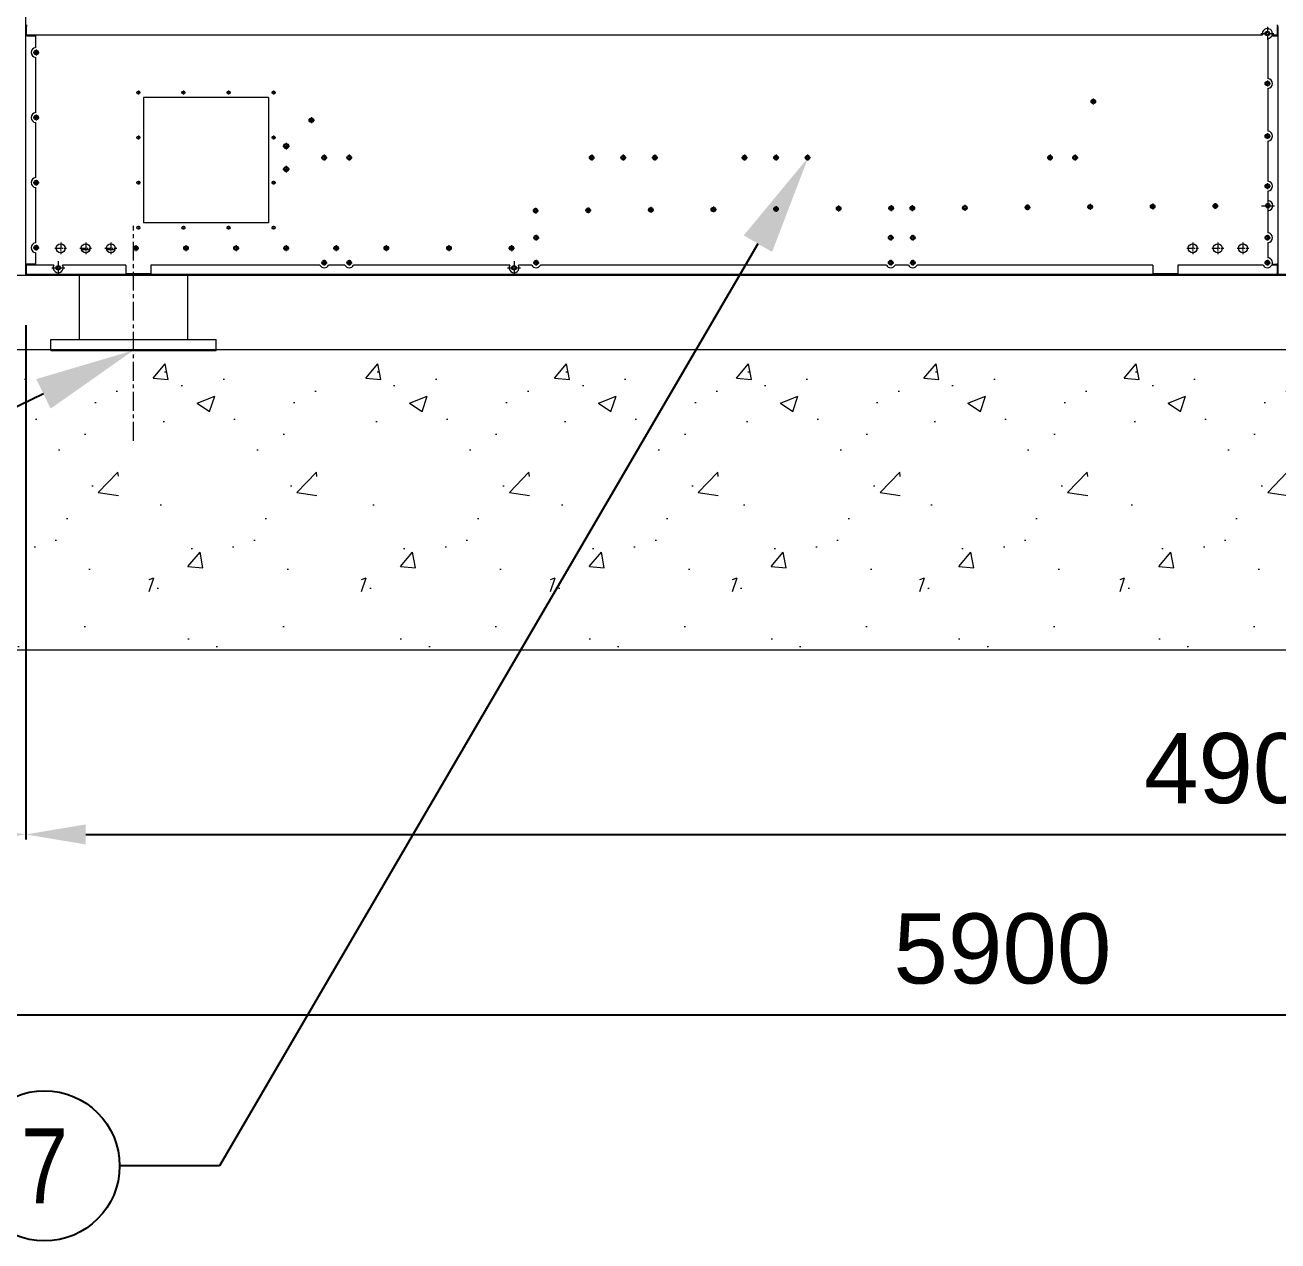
# Model space of a CAD drawing. Header units: millimetres. Extents: x -17070 to 42971, y -291348 to 40590.
# Drawn here: x 24155 to 26657, y 25448 to 27877 of the extents above; entities that cross this region are included whole.
import ezdxf
from ezdxf import colors
from ezdxf.entities.mleader import LeaderData, LeaderLine
from ezdxf.enums import TextEntityAlignment as Align
from ezdxf.math import Vec2, Vec3

# ---------------------------------------------------------------- set-up
doc = ezdxf.new("R2010")
doc.units = ezdxf.units.MM
doc.linetypes.add('CENTER', pattern=[2, 1.25, -0.25, 0.25, -0.25])
doc.linetypes.add('DASHDOT', pattern=[18.5, 12, -3, 0.5, -3])
for name, color, linetype in [('center', 1, 'CENTER'), ('냉각탑_dim', 1, 'Continuous'), ('냉각탑_text', 3, 'Continuous'), ('냉각탑_기초', 23, 'Continuous')]:
    doc.layers.add(name, color=color, linetype=linetype)
doc.styles.get("Standard").update_dxf_attribs({"font": 'arial.ttf'})
doc.dimstyles.new('1.40', dxfattribs={"dimscale": 20, "dimtxt": 1.5, "dimasz": 1, "dimexe": 0.5, "dimexo": 0.5, "dimgap": 0.5, "dimtad": 1, "dimdec": 0, "dimzin": 0, "dimdsep": 46, "dimtxsty": 'Standard', "dimcen": 0, "dimclrd": 2, "dimclre": 2, "dimclrt": 3, "dimadec": 0, "dimazin": 0, "dimtfac": 1, "dimtdec": 0, "dimtmove": 0, "dimatfit": 0, "dimfxl": 1, "dimtolj": 1, "dimtzin": 0, "dimlwd": -1, "dimlwe": -1, "dimarcsym": 0})

# ---------------------------------------------------------------- blocks, each defined once
blk = doc.blocks.new('*D479')
at = {"color": 2, "transparency": 16777216}
for p, q in [((24156.5, 27277.3), (24156.5, 26250.3)), ((23156.5, 27129), (23156.5, 26250.3)), ((23276.5, 26260.3), (24036.5, 26260.3))]:
    blk.add_line(p, q, dxfattribs=at)
for points in [[(23276.5, 26280.3), (23276.5, 26240.3), (23156.5, 26260.3)], [(24036.5, 26280.3), (24036.5, 26240.3), (24156.5, 26260.3)]]:
    blk.add_solid(points, dxfattribs=at)
at = {"layer": 'Defpoints', "color": 0, "transparency": 16777216}
for p in [(24156.5, 27377.3), (23156.5, 27229), (24156.5, 26260.3)]:
    blk.add_point(p, dxfattribs=at)
at = {"color": 3, "lineweight": 5, "transparency": 16777216, "insert": (23656.5, 26391.8), "char_height": 140, "attachment_point": 5}
blk.add_mtext('\\A1;1000', dxfattribs=at)
blk = doc.blocks.new('*D480')
at = {"color": 2, "transparency": 16777216}
for p, q in [((24156.5, 27277.3), (24156.5, 26250.3)), ((29056.5, 27129), (29056.5, 26250.3)), ((24276.5, 26260.3), (28936.5, 26260.3))]:
    blk.add_line(p, q, dxfattribs=at)
for points in [[(24276.5, 26280.3), (24276.5, 26240.3), (24156.5, 26260.3)], [(28936.5, 26280.3), (28936.5, 26240.3), (29056.5, 26260.3)]]:
    blk.add_solid(points, dxfattribs=at)
at = {"layer": 'Defpoints', "color": 0, "transparency": 16777216}
for p in [(24156.5, 27377.3), (29056.5, 27229), (29056.5, 26260.3)]:
    blk.add_point(p, dxfattribs=at)
at = {"color": 3, "lineweight": 5, "transparency": 16777216, "insert": (26606.5, 26391.8), "char_height": 140, "attachment_point": 5}
blk.add_mtext('\\A1;4900', dxfattribs=at)
blk = doc.blocks.new('*D481')
at = {"color": 2, "transparency": 16777216}
for p, q in [((23156.5, 27129), (23156.5, 25890.1)), ((29056.5, 27129), (29056.5, 25890.1)), ((23276.5, 25900.1), (28936.5, 25900.1))]:
    blk.add_line(p, q, dxfattribs=at)
for points in [[(23276.5, 25920.1), (23276.5, 25880.1), (23156.5, 25900.1)], [(28936.5, 25920.1), (28936.5, 25880.1), (29056.5, 25900.1)]]:
    blk.add_solid(points, dxfattribs=at)
at = {"layer": 'Defpoints', "color": 0, "transparency": 16777216}
for p in [(23156.5, 27229), (29056.5, 27229), (29056.5, 25900.1)]:
    blk.add_point(p, dxfattribs=at)
at = {"color": 3, "lineweight": 5, "transparency": 16777216, "insert": (26106.5, 26031.6), "char_height": 140, "attachment_point": 5}
blk.add_mtext('\\A1;5900', dxfattribs=at)
blk = doc.blocks.new('1')
at = {"color": 7, "lineweight": 20, "ltscale": 0.0425}
for p, q in [((24156.5, 27875.3), (24158.2, 27875.3)), ((24156.5, 27874.4), (24158.2, 27874.4)), ((26656.5, 27875.3), (26654.8, 27875.3)), ((26656.5, 27874.4), (26654.8, 27874.4)), ((24156.5, 27380.2), (24158.2, 27380.2)), ((24156.5, 27379.3), (24158.2, 27379.3)), ((26656.5, 27380.2), (26654.8, 27380.2)), ((26656.5, 27379.3), (26654.8, 27379.3))]:
    blk.add_line(p, q, dxfattribs=at)
at = {"color": 7, "lineweight": 20, "ltscale": 0.0225}
for p, q in [((24156.5, 27874.4), (24156.5, 27875.3)), ((24156.5, 27874.4), (24156.5, 27875.3)), ((26656.5, 27874.4), (26656.5, 27875.3)), ((24156.5, 27380.2), (24156.5, 27379.3)), ((26656.5, 27380.2), (26656.5, 27379.3))]:
    blk.add_line(p, q, dxfattribs=at)
at = {"color": 7, "lineweight": 20, "ltscale": 0.4775}
for p, q in [((24156.5, 27855.3), (24156.5, 27874.4)), ((26656.5, 27874.4), (26656.5, 27855.3)), ((24156.5, 27380.2), (24156.5, 27399.3)), ((26656.5, 27399.3), (26656.5, 27380.2))]:
    blk.add_line(p, q, dxfattribs=at)
at = {"color": 7, "lineweight": 20, "ltscale": 0.085}
for p, q in [((24158.2, 27877.3), (24158.2, 27873.9)), ((26654.8, 27877.3), (26654.8, 27873.9)), ((24159.9, 27855.3), (24156.5, 27855.3)), ((26653.1, 27855.3), (26656.5, 27855.3)), ((24159.9, 27399.3), (24156.5, 27399.3)), ((26653.1, 27399.3), (26656.5, 27399.3)), ((24158.2, 27377.3), (24158.2, 27380.7)), ((26654.8, 27377.3), (26654.8, 27380.7))]:
    blk.add_line(p, q, dxfattribs=at)
at = {"color": 7, "lineweight": 20, "ltscale": 0.415}
for p, q in [((24158.2, 27857.3), (24158.2, 27873.9)), ((26654.8, 27873.9), (26654.8, 27857.3)), ((24159.9, 27855.3), (24176.5, 27855.3)), ((24158.2, 27380.7), (24158.2, 27397.3)), ((24176.5, 27399.3), (24159.9, 27399.3)), ((24356.5, 27397.3), (24356.5, 27380.7)), ((24406.5, 27397.3), (24406.5, 27380.7)), ((26406.5, 27397.3), (26406.5, 27380.7)), ((26456.5, 27397.3), (26456.5, 27380.7)), ((26654.8, 27397.3), (26654.8, 27380.7))]:
    blk.add_line(p, q, dxfattribs=at)
at = {"color": 7, "linetype": 'DASHDOT', "lineweight": 20}
for p, q in [((26635.5, 27873.3), (26635.5, 27847.3)), ((26622.5, 27860.3), (26648.5, 27860.3)), ((26623.5, 27516.3), (26649.5, 27516.3)), ((26636.5, 27529.3), (26636.5, 27503.3)), ((24226.5, 27443), (24226.5, 27419.6)), ((24276.5, 27443), (24276.5, 27419.6)), ((24326.5, 27443), (24326.5, 27419.6)), ((26486.5, 27443), (26486.5, 27419.6)), ((26536.5, 27443), (26536.5, 27419.6)), ((26586.5, 27443), (26586.5, 27419.6)), ((24214.8, 27431.3), (24238.2, 27431.3)), ((24264.8, 27431.3), (24288.2, 27431.3)), ((24314.8, 27431.3), (24338.2, 27431.3)), ((26474.8, 27431.3), (26498.2, 27431.3)), ((26524.8, 27431.3), (26548.2, 27431.3)), ((26574.8, 27431.3), (26598.2, 27431.3)), ((24208.5, 27392.3), (24234.5, 27392.3)), ((24221.5, 27405.3), (24221.5, 27379.3)), ((25118.5, 27392.3), (25144.5, 27392.3)), ((25131.5, 27405.3), (25131.5, 27379.3))]:
    blk.add_line(p, q, dxfattribs=at)
at = {"color": 7, "lineweight": 20}
for p, q in [((24156.5, 27399.3), (24156.5, 27855.3)), ((24158.2, 27857.3), (26626, 27857.3)), ((24176.5, 27832.3), (24176.5, 27855.3)), ((26636.5, 27850.4), (26636.5, 27770.3)), ((26656.5, 27855.3), (26656.5, 27399.3)), ((24176.5, 27702.3), (24176.5, 27812.4)), ((26636.5, 27750.4), (26636.5, 27665.3)), ((24641.5, 27732.3), (24391.5, 27732.3)), ((24391.5, 27732.3), (24391.5, 27482.3)), ((24641.5, 27732.3), (24641.5, 27482.3)), ((24176.5, 27572.3), (24176.5, 27682.4)), ((26636.5, 27645.4), (26636.5, 27565.3)), ((24176.5, 27442.3), (24176.5, 27552.4)), ((26636.5, 27506.3), (26636.5, 27462.3)), ((24641.5, 27482.3), (24391.5, 27482.3)), ((26636.5, 27442.4), (26636.5, 27412.3)), ((24176.5, 27399.3), (24176.5, 27422.4)), ((24212.9, 27397.3), (24158.2, 27397.3)), ((24356.5, 27397.3), (24230.2, 27397.3)), ((24743.9, 27397.3), (24406.5, 27397.3)), ((24793.9, 27397.3), (24761.2, 27397.3)), ((25122.9, 27397.3), (24811.2, 27397.3)), ((25166.9, 27397.3), (25140.2, 27397.3)), ((25874.9, 27397.3), (25184.2, 27397.3)), ((25918.9, 27397.3), (25892.2, 27397.3)), ((26406.5, 27397.3), (25936.2, 27397.3)), ((26626.9, 27397.3), (26456.5, 27397.3)), ((24158.2, 27377.3), (26654.8, 27377.3)), ((24263.3, 27377.3), (24263.3, 27249.3)), ((24356.5, 27380.7), (24406.5, 27380.7)), ((24479.6, 27377.3), (24479.6, 27249.3)), ((26406.5, 27380.7), (26456.5, 27380.7)), ((24206.5, 27249.3), (24536.5, 27249.3))]:
    blk.add_line(p, q, dxfattribs=at)
at = {"color": 7, "lineweight": 20, "ltscale": 0.00769}
for p, q in [((24156.5, 27855.3), (24156.8, 27855.3)), ((26656.5, 27855.3), (26656.2, 27855.3))]:
    blk.add_line(p, q, dxfattribs=at)
at = {"color": 7, "lineweight": 20, "ltscale": 0.05}
for p, q in [((24158.5, 27857.3), (24158.5, 27855.3)), ((26654.5, 27855.3), (26654.5, 27857.3)), ((24156.5, 27399.3), (24158.5, 27399.3)), ((24158.5, 27399.3), (24158.5, 27397.3)), ((26656.5, 27399.3), (26654.5, 27399.3)), ((26654.5, 27397.3), (26654.5, 27399.3))]:
    blk.add_line(p, q, dxfattribs=at)
at = {"color": 7, "lineweight": 20, "ltscale": 0.223493}
blk.add_line((26644.2, 27855.3), (26653.1, 27855.3), dxfattribs=at)
at = {"color": 7, "lineweight": 20, "ltscale": 0.244015}
blk.add_line((26645.1, 27857.3), (26654.8, 27857.3), dxfattribs=at)
at = {"color": 7, "linetype": 'DASHDOT', "lineweight": 20, "ltscale": 0.292499}
for p, q in [((24171.7, 27822.3), (24183.4, 27822.3)), ((26629.7, 27760.3), (26641.4, 27760.3)), ((24171.7, 27692.3), (24183.4, 27692.3)), ((26629.7, 27655.3), (26641.4, 27655.3)), ((24171.7, 27562.3), (24183.4, 27562.3)), ((26629.7, 27555.3), (26641.4, 27555.3)), ((26525.7, 27515.6), (26537.4, 27515.6)), ((25921.7, 27452.3), (25933.4, 27452.3)), ((24171.7, 27432.3), (24183.4, 27432.3)), ((24370.7, 27431.3), (24382.4, 27431.3)), ((25921.7, 27402.3), (25933.4, 27402.3))]:
    blk.add_line(p, q, dxfattribs=at)
at = {"color": 7, "linetype": 'DASHDOT', "lineweight": 20, "ltscale": 0.2925}
for p, q in [((24177.5, 27828.2), (24177.5, 27816.5)), ((26635.5, 27766.2), (26635.5, 27754.5)), ((26282.1, 27724.3), (26293.8, 27724.3)), ((26287.9, 27730.2), (26287.9, 27718.5)), ((24177.5, 27698.2), (24177.5, 27686.5)), ((24726.9, 27693.1), (24726.9, 27681.4)), ((24721.1, 27687.2), (24732.8, 27687.2)), ((26635.5, 27661.2), (26635.5, 27649.5)), ((24752.5, 27618.2), (24752.5, 27606.5)), ((24802.5, 27618.2), (24802.5, 27606.5)), ((25286.5, 27618.2), (25286.5, 27606.5)), ((25349.5, 27618.2), (25349.5, 27606.5)), ((25412.5, 27618.2), (25412.5, 27606.5)), ((25591.5, 27618.2), (25591.5, 27606.5)), ((25654.5, 27618.2), (25654.5, 27606.5)), ((25717.5, 27618.2), (25717.5, 27606.5)), ((26201.5, 27618.2), (26201.5, 27606.5)), ((26251.5, 27618.2), (26251.5, 27606.5)), ((24746.7, 27612.3), (24758.4, 27612.3)), ((24796.7, 27612.3), (24808.4, 27612.3)), ((25280.7, 27612.3), (25292.4, 27612.3)), ((25343.7, 27612.3), (25355.4, 27612.3)), ((25406.7, 27612.3), (25418.4, 27612.3)), ((25585.7, 27612.3), (25597.4, 27612.3)), ((25648.7, 27612.3), (25660.4, 27612.3)), ((25711.7, 27612.3), (25723.4, 27612.3)), ((26195.7, 27612.3), (26207.4, 27612.3)), ((26245.7, 27612.3), (26257.4, 27612.3)), ((24177.5, 27568.2), (24177.5, 27556.5)), ((26635.5, 27561.2), (26635.5, 27549.5)), ((25404.5, 27513.8), (25404.5, 27502.1)), ((25529.5, 27514.7), (25529.5, 27503)), ((25654.5, 27515.6), (25654.5, 27503.9)), ((25779.5, 27516.4), (25779.5, 27504.7)), ((25884.5, 27517.2), (25884.5, 27505.5)), ((25926.5, 27517.2), (25926.5, 27505.5)), ((26031.5, 27517.9), (26031.5, 27506.2)), ((26156.5, 27518.8), (26156.5, 27507.1)), ((26275.7, 27513.8), (26287.4, 27513.8)), ((26281.5, 27519.7), (26281.5, 27508)), ((26400.7, 27514.7), (26412.4, 27514.7)), ((26406.5, 27520.6), (26406.5, 27508.9)), ((26531.5, 27521.4), (26531.5, 27509.7)), ((26636.5, 27522.2), (26636.5, 27510.5)), ((25168.7, 27506.3), (25180.4, 27506.3)), ((25174.5, 27512.2), (25174.5, 27500.5)), ((25273.7, 27507.1), (25285.4, 27507.1)), ((25279.5, 27512.9), (25279.5, 27501.2)), ((25398.7, 27507.9), (25410.4, 27507.9)), ((25523.7, 27508.8), (25535.4, 27508.8)), ((25648.7, 27509.7), (25660.4, 27509.7)), ((25773.7, 27510.6), (25785.4, 27510.6)), ((25878.7, 27511.3), (25890.4, 27511.3)), ((25920.7, 27511.3), (25932.4, 27511.3)), ((26025.7, 27512.1), (26037.4, 27512.1)), ((26150.7, 27512.9), (26162.4, 27512.9)), ((25169.7, 27452.3), (25181.4, 27452.3)), ((25175.5, 27458.2), (25175.5, 27446.5)), ((25877.7, 27452.3), (25889.4, 27452.3)), ((25883.5, 27458.2), (25883.5, 27446.5)), ((25927.5, 27458.2), (25927.5, 27446.5)), ((26635.5, 27458.2), (26635.5, 27446.5)), ((24177.5, 27438.2), (24177.5, 27426.5)), ((24376.5, 27437.2), (24376.5, 27425.5)), ((24470.7, 27431.3), (24482.4, 27431.3)), ((24476.5, 27437.2), (24476.5, 27425.5)), ((24570.7, 27431.3), (24582.4, 27431.3)), ((24576.5, 27437.2), (24576.5, 27425.5)), ((24670.7, 27431.3), (24682.4, 27431.3)), ((24676.5, 27437.2), (24676.5, 27425.5)), ((24770.7, 27431.3), (24782.4, 27431.3)), ((24776.5, 27437.2), (24776.5, 27425.5)), ((24870.7, 27431.3), (24882.4, 27431.3)), ((24876.5, 27437.2), (24876.5, 27425.5)), ((24995.7, 27431.3), (25007.4, 27431.3)), ((25001.5, 27437.2), (25001.5, 27425.5)), ((25120.7, 27431.3), (25132.4, 27431.3)), ((25126.5, 27437.2), (25126.5, 27425.5)), ((24746.7, 27402.3), (24758.4, 27402.3)), ((24752.5, 27408.2), (24752.5, 27396.5)), ((24796.7, 27402.3), (24808.4, 27402.3)), ((24802.5, 27408.2), (24802.5, 27396.5)), ((25169.7, 27402.3), (25181.4, 27402.3)), ((25175.5, 27408.2), (25175.5, 27396.5)), ((25877.7, 27402.3), (25889.4, 27402.3)), ((25883.5, 27408.2), (25883.5, 27396.5)), ((25927.5, 27408.2), (25927.5, 27396.5)), ((26635.5, 27408.2), (26635.5, 27396.5))]:
    blk.add_line(p, q, dxfattribs=at)
at = {"color": 7, "linetype": 'DASHDOT', "lineweight": 20, "ltscale": 0.195}
for p, q in [((24377.6, 27742.3), (24385.4, 27742.3)), ((24381.5, 27746.2), (24381.5, 27738.4)), ((24467.6, 27742.3), (24475.4, 27742.3)), ((24471.5, 27746.2), (24471.5, 27738.4)), ((24557.6, 27742.3), (24565.4, 27742.3)), ((24561.5, 27746.2), (24561.5, 27738.4)), ((24647.6, 27742.3), (24655.4, 27742.3)), ((24651.5, 27746.2), (24651.5, 27738.4)), ((26284, 27725.1), (26291.8, 27725.1)), ((26284, 27724.2), (26291.8, 27724.2)), ((26287.9, 27729), (26287.9, 27720.3)), ((24726.9, 27692), (24726.9, 27683.3)), ((24723, 27688.1), (24730.8, 27688.1)), ((24723, 27687.2), (24730.8, 27687.2)), ((24377.6, 27652.3), (24385.4, 27652.3)), ((24381.5, 27656.2), (24381.5, 27648.4)), ((24647.6, 27652.3), (24655.4, 27652.3)), ((24651.5, 27656.2), (24651.5, 27648.4)), ((25286.5, 27616.2), (25286.5, 27608.4)), ((25349.5, 27616.2), (25349.5, 27608.4)), ((25412.5, 27616.2), (25412.5, 27608.4)), ((25591.5, 27616.2), (25591.5, 27608.4)), ((25654.5, 27616.2), (25654.5, 27608.4)), ((25717.5, 27616.2), (25717.5, 27608.4)), ((26201.5, 27616.2), (26201.5, 27608.4)), ((26251.5, 27616.2), (26251.5, 27608.4)), ((25282.6, 27612.3), (25290.4, 27612.3)), ((25345.6, 27612.3), (25353.4, 27612.3)), ((25408.6, 27612.3), (25416.4, 27612.3)), ((25587.6, 27612.3), (25595.4, 27612.3)), ((25650.6, 27612.3), (25658.4, 27612.3)), ((25713.6, 27612.3), (25721.4, 27612.3)), ((24381.5, 27566.2), (24381.5, 27558.4)), ((24651.5, 27566.2), (24651.5, 27558.4)), ((24377.6, 27562.3), (24385.4, 27562.3)), ((24647.6, 27562.3), (24655.4, 27562.3)), ((25779.5, 27514.4), (25779.5, 27506.6)), ((25884.5, 27515.1), (25884.5, 27507.3)), ((25926.5, 27515.4), (25926.5, 27507.6)), ((26031.5, 27516.1), (26031.5, 27508.3)), ((26156.5, 27516.9), (26156.5, 27509.1)), ((26277.6, 27513.8), (26285.4, 27513.8)), ((26281.5, 27517.7), (26281.5, 27509.9)), ((26406.5, 27518.6), (26406.5, 27510.8)), ((26531.5, 27519.4), (26531.5, 27511.6)), ((26636.5, 27520.1), (26636.5, 27512.3)), ((25170.6, 27506.5), (25178.4, 27506.5)), ((25174.5, 27510.4), (25174.5, 27502.6)), ((25275.6, 27507.2), (25283.4, 27507.2)), ((25279.5, 27511.1), (25279.5, 27503.3)), ((25400.6, 27508), (25408.4, 27508)), ((25404.5, 27511.9), (25404.5, 27504.1)), ((25525.6, 27508.8), (25533.4, 27508.8)), ((25529.5, 27512.7), (25529.5, 27504.9)), ((25650.6, 27509.7), (25658.4, 27509.7)), ((25654.5, 27513.6), (25654.5, 27505.8)), ((25775.6, 27510.5), (25783.4, 27510.5)), ((25880.6, 27511.2), (25888.4, 27511.2)), ((25922.6, 27511.5), (25930.4, 27511.5)), ((26027.6, 27512.2), (26035.4, 27512.2)), ((24377.6, 27472.3), (24385.4, 27472.3)), ((24381.5, 27476.2), (24381.5, 27468.4)), ((24467.6, 27472.3), (24475.4, 27472.3)), ((24471.5, 27476.2), (24471.5, 27468.4)), ((24557.6, 27472.3), (24565.4, 27472.3)), ((24561.5, 27476.2), (24561.5, 27468.4)), ((24647.6, 27472.3), (24655.4, 27472.3)), ((24651.5, 27476.2), (24651.5, 27468.4))]:
    blk.add_line(p, q, dxfattribs=at)
at = {"color": 7, "lineweight": 20, "ltscale": 0.12521}
blk.add_line((24384.5, 27742.2), (24380.3, 27739.6), dxfattribs=at)
at = {"color": 7, "lineweight": 20, "ltscale": 0.053852}
for p, q in [((24174.7, 27693.4), (24174.7, 27691.2)), ((24174.7, 27563.4), (24174.7, 27561.2)), ((24174.7, 27433.4), (24174.7, 27431.2))]:
    blk.add_line(p, q, dxfattribs=at)
at = {"color": 7, "linetype": 'DASHDOT', "lineweight": 20, "ltscale": 0.325}
for p, q in [((24676.5, 27641.8), (24676.5, 27628.8)), ((24670, 27635.3), (24683, 27635.3)), ((24670, 27589.3), (24683, 27589.3)), ((24676.5, 27595.8), (24676.5, 27582.8))]:
    blk.add_line(p, q, dxfattribs=at)
at = {"color": 7, "lineweight": 20, "ltscale": 6.21139e-05}
blk.add_line((24681.5, 27635.3), (24681.5, 27635.3), dxfattribs=at)
at = {"color": 7, "lineweight": 20, "ltscale": 6.2101e-05}
blk.add_line((24681.5, 27589.3), (24681.5, 27589.3), dxfattribs=at)
at = {"color": 7, "linetype": 'DASHDOT', "lineweight": 20, "ltscale": 0.195001}
for p, q in [((26197.6, 27612.3), (26205.4, 27612.3)), ((26247.6, 27612.3), (26255.4, 27612.3)), ((26402.6, 27514.7), (26410.4, 27514.7)), ((26527.6, 27515.5), (26535.4, 27515.5)), ((26152.6, 27513), (26160.4, 27513))]:
    blk.add_line(p, q, dxfattribs=at)
at = {"color": 7, "lineweight": 20, "ltscale": 0.476253}
blk.add_line((26636.5, 27545.4), (26636.5, 27526.3), dxfattribs=at)
at = {"color": 7, "linetype": 'DASHDOT', "lineweight": 20, "ltscale": 0.292502}
for p, q in [((26630.7, 27516.3), (26642.4, 27516.3)), ((26629.7, 27452.3), (26641.4, 27452.3)), ((26629.7, 27402.3), (26641.4, 27402.3))]:
    blk.add_line(p, q, dxfattribs=at)
at = {"color": 7, "linetype": 'DASHDOT', "lineweight": 20, "ltscale": 0.194998}
blk.add_line((26632.6, 27516.2), (26640.4, 27516.2), dxfattribs=at)
at = {"color": 7, "lineweight": 20, "ltscale": 0.427685}
for p, q in [((24268, 27428.5), (24285.1, 27428.5)), ((24318, 27428.5), (24335.1, 27428.5))]:
    blk.add_line(p, q, dxfattribs=at)
at = {"color": 7, "lineweight": 20, "ltscale": 0.053808}
for p, q in [((24375.5, 27428.5), (24377.6, 27428.5)), ((24475.5, 27428.5), (24477.6, 27428.5))]:
    blk.add_line(p, q, dxfattribs=at)
at = {"color": 7, "lineweight": 20, "ltscale": 0.265994}
blk.add_line((26654.8, 27397.3), (26644.2, 27397.3), dxfattribs=at)
at = {"color": 7, "lineweight": 20, "ltscale": 0.201515}
blk.add_line((26645.1, 27399.3), (26653.1, 27399.3), dxfattribs=at)
at = {"color": 0, "lineweight": 20}
for p, q in [((23156.5, 27377.3), (29056.5, 27377.3)), ((29056.5, 27377.3), (24156.5, 27377.3))]:
    blk.add_line(p, q, dxfattribs=at)
at = {"lineweight": 20}
for p, q in [((24156.5, 27379), (24156.5, 27377.3)), ((24231.5, 27379), (24156.5, 27379))]:
    blk.add_line(p, q, dxfattribs=at)
at = {"color": 7, "lineweight": 20, "ltscale": 0.280701}
for p, q in [((24159.9, 27379), (24195.1, 27379)), ((24195.1, 27379), (24202.5, 27379)), ((27410.5, 27379), (24202.5, 27379))]:
    blk.add_line(p, q, dxfattribs=at)
at = {"lineweight": 5}
blk.add_line((23156.5, 27229), (29056.5, 27229), dxfattribs=at)
at = {"color": 0, "lineweight": 20}
blk.add_lwpolyline([(24156.5, 27377.3), (24156.5, 30577.3), (23156.5, 30577.3), (23156.5, 27377.3)], dxfattribs=at)
at = {"color": 7, "lineweight": 20}
for centre, radius in [((26635.5, 27860.3), 4.5), ((26635.5, 27860.3), 3), ((24177.5, 27822.3), 4.5), ((24177.5, 27822.3), 3), ((26635.5, 27760.3), 4.5), ((24381.5, 27742.3), 3), ((24471.5, 27742.3), 3), ((24561.5, 27742.3), 3), ((24651.5, 27742.3), 3), ((26635.5, 27760.3), 3), ((26287.9, 27724.3), 4.5), ((26287.9, 27724.2), 3), ((24177.5, 27692.3), 4.5), ((24177.5, 27692.3), 3), ((24726.9, 27687.2), 4.5), ((24726.9, 27687.2), 3), ((24381.5, 27652.3), 3), ((24651.5, 27652.3), 3), ((24676.5, 27635.3), 5), ((26635.5, 27655.3), 4.5), ((26635.5, 27655.3), 3), ((24676.5, 27635.3), 3.5), ((24752.5, 27612.3), 4.5), ((24752.5, 27612.3), 3), ((24802.5, 27612.3), 4.5), ((24802.5, 27612.3), 3), ((25286.5, 27612.3), 4.5), ((25286.5, 27612.3), 3), ((25349.5, 27612.3), 4.5), ((25349.5, 27612.3), 3), ((25412.5, 27612.3), 4.5), ((25412.5, 27612.3), 3), ((25591.5, 27612.3), 4.5), ((25591.5, 27612.3), 3), ((25654.5, 27612.3), 4.5), ((25654.5, 27612.3), 3), ((25717.5, 27612.3), 4.5), ((25717.5, 27612.3), 3), ((26201.5, 27612.3), 4.5), ((26201.5, 27612.3), 3), ((26251.5, 27612.3), 4.5), ((26251.5, 27612.3), 3), ((24676.5, 27589.3), 5), ((24676.5, 27589.3), 3.5), ((24177.5, 27562.3), 4.5), ((24177.5, 27562.3), 3), ((24381.5, 27562.3), 3), ((24651.5, 27562.3), 3), ((26635.5, 27555.3), 4.5), ((26635.5, 27555.3), 3), ((25654.5, 27509.7), 4.5), ((25779.5, 27510.6), 4.5), ((25884.5, 27511.3), 4.5), ((25884.5, 27511.2), 3), ((25926.5, 27511.3), 4.5), ((25926.5, 27511.5), 3), ((26031.5, 27512.1), 4.5), ((26031.5, 27512.2), 3), ((26156.5, 27512.9), 4.5), ((26156.5, 27513), 3), ((26281.5, 27513.8), 4.5), ((26281.5, 27513.8), 3), ((26406.5, 27514.7), 4.5), ((26406.5, 27514.7), 3), ((26531.5, 27515.6), 4.5), ((26531.5, 27515.5), 3), ((26636.5, 27516.3), 4.5), ((26636.5, 27516.2), 3), ((25174.5, 27506.3), 4.5), ((25174.5, 27506.5), 3), ((25279.5, 27507.1), 4.5), ((25279.5, 27507.2), 3), ((25404.5, 27507.9), 4.5), ((25404.5, 27508), 3), ((25529.5, 27508.8), 4.5), ((25529.5, 27508.8), 3), ((25654.5, 27509.7), 3), ((25779.5, 27510.5), 3), ((24381.5, 27472.3), 3), ((24471.5, 27472.3), 3), ((24561.5, 27472.3), 3), ((24651.5, 27472.3), 3), ((24226.5, 27431.3), 9), ((24276.5, 27431.3), 9), ((24326.5, 27431.3), 9), ((25175.5, 27452.3), 4.5), ((25175.5, 27452.3), 3), ((25883.5, 27452.3), 4.5), ((25883.5, 27452.3), 3), ((25927.5, 27452.3), 4.5), ((25927.5, 27452.3), 3), ((26486.5, 27431.3), 9), ((26536.5, 27431.3), 9), ((26586.5, 27431.3), 9), ((26635.5, 27452.3), 4.5), ((26635.5, 27452.3), 3), ((24177.5, 27432.3), 4.5), ((24177.5, 27432.3), 3), ((24376.5, 27431.3), 4.5), ((24376.5, 27431.3), 3), ((24476.5, 27431.3), 4.5), ((24476.5, 27431.3), 3), ((24576.5, 27431.3), 4.5), ((24576.5, 27431.3), 3), ((24676.5, 27431.3), 4.5), ((24676.5, 27431.3), 3), ((24776.5, 27431.3), 4.5), ((24776.5, 27431.3), 3), ((24876.5, 27431.3), 4.5), ((24876.5, 27431.3), 3), ((25001.5, 27431.3), 4.5), ((25001.5, 27431.3), 3), ((25126.5, 27431.3), 4.5), ((25126.5, 27431.3), 3), ((24221.5, 27392.3), 4.5), ((24221.5, 27392.3), 3), ((24752.5, 27402.3), 4.5), ((24752.5, 27402.3), 3), ((24802.5, 27402.3), 4.5), ((24802.5, 27402.3), 3), ((25131.5, 27392.3), 4.5), ((25131.5, 27392.3), 3), ((25175.5, 27402.3), 4.5), ((25175.5, 27402.3), 3), ((25883.5, 27402.3), 4.5), ((25883.5, 27402.3), 3), ((25927.5, 27402.3), 4.5), ((25927.5, 27402.3), 3), ((26635.5, 27402.3), 4.5), ((26635.5, 27402.3), 3)]:
    blk.add_circle(centre, radius, dxfattribs=at)
for centre, radius, start, end in [((24159.9, 27873.9), 3.4, 179.7584, 180), ((24159.9, 27873.9), 3.4, 120, 155.6842), ((26635.5, 27860.3), 10, 342.5424, 197.4576), ((26653.1, 27873.9), 3.4, 24.3159, 60), ((26635.5, 27860.3), 10, 275.739, 330), ((24177.5, 27822.3), 10, 95.7389, 264.2611), ((26635.5, 27760.3), 10, 275.739, 84.261), ((26287.9, 27725.1), 3, 188.3602, 351.6398), ((24177.5, 27692.3), 10, 95.7389, 264.2611), ((24726.9, 27688.1), 3, 188.3602, 351.6398), ((26635.5, 27655.3), 10, 275.739, 84.261), ((24177.5, 27562.3), 10, 95.7389, 264.2611), ((26635.5, 27555.3), 10, 275.739, 84.261), ((26636.5, 27516.3), 10, 270, 90), ((24177.5, 27432.3), 10, 95.7389, 264.2611), ((26635.5, 27452.3), 10, 275.7392, 84.2608), ((24221.5, 27392.3), 10, 149.9999, 30.0001), ((24752.5, 27402.3), 10, 210, 330), ((24802.5, 27402.3), 10, 210, 330), ((25131.5, 27392.3), 10, 149.9999, 30.0001), ((25175.5, 27402.3), 10, 210, 330), ((25883.5, 27402.3), 10, 210, 330), ((25927.5, 27402.3), 10, 210, 330), ((26635.5, 27402.3), 10, 210, 330), ((26635.5, 27402.3), 10, 342.5424, 84.2608), ((24159.9, 27380.7), 3.4, 180, 180.2416), ((24159.9, 27380.7), 3.4, 204.3156, 240), ((24159.9, 27380.7), 3.4, 269.7551, 270), ((24195.1, 27380.7), 3.4, 270, 270.2449), ((24203.9, 27380.7), 3.4, 269.7551, 270), ((24239.1, 27380.7), 3.4, 270, 270.2449), ((25113.9, 27380.7), 3.4, 269.7551, 270), ((25149.1, 27380.7), 3.4, 270, 270.2449), ((25157.9, 27380.7), 3.4, 269.7551, 270), ((25193.1, 27380.7), 3.4, 270, 270.2449), ((25865.9, 27380.7), 3.4, 269.755, 270), ((25901.1, 27380.7), 3.4, 270, 270.245), ((25909.9, 27380.7), 3.4, 269.7551, 270), ((25945.1, 27380.7), 3.4, 270, 270.2449), ((26617.9, 27380.7), 3.4, 269.7551, 270), ((26653.1, 27380.7), 3.4, 270, 270.2449), ((26653.1, 27380.7), 3.4, 300, 335.6844)]:
    blk.add_arc(centre, radius, start, end, dxfattribs=at)

msp = doc.modelspace()

# ---------------------------------------------------------------- hatches: boundary and pattern name
at = {"layer": '냉각탑_기초', "lineweight": 20, "ltscale": 30}
h = msp.add_hatch(dxfattribs=at)
h.set_pattern_fill('AR-CONC', color=256, scale=50, style=0)
h.set_pattern_definition([(50, (9413, 10687.65), (358.63, -31.376), [37.5, -412.5]), (355, (9413, 10687.65), (-69.3757, 376.096), [30, -330]), (100.4514, (9442.9, 10685.03), (289.2547, 344.72), [31.87, -350.571]), (46.1842, (9413, 10787.65), (533.6205, -82.7595), [56.25, -618.75]), (96.6356, (9457.5, 10780.75), (467.331, 487.059), [47.805, -525.856]), (351.1842, (9413, 10787.65), (467.331, 487.059), [45, -495]), (21, (9463, 10762.65), (298.4535, -201.3094), [37.5, -412.5]), (326, (9463, 10762.65), (121.6577, 362.575), [30, -330]), (71.4514, (9487.88, 10745.87), (420.1113, 161.265), [31.87, -350.571]), (37.5, (9413.01, 10687.65), (6.0799, 166.4469), [0, -326, 0, -335, 0, -331.25]), (7.5, (9413, 10687.65), (131.5348, 197.2059), [0, -191, 0, -318.5, 0, -126.25]), (327.5, (9301.51, 10687.65), (266.9112, -11.2774), [0, -125, 0, -390, 0, -517.5]), (317.5, (9251.5, 10687.65), (291.593, 50.0525), [0, -162.5, 0, -259, 0, -367.5])])
h.paths.add_polyline_path([(24341.5, 27229), (24006.5, 27229), (24006.5, 26629), (24341.5, 26629)])
h = msp.add_hatch(dxfattribs=at)
h.set_pattern_fill('AR-CONC', color=256, scale=50, style=0)
h.set_pattern_definition([(50, (9809.46, 10687.65), (358.63, -31.376), [37.5, -412.5]), (355, (9809.46, 10687.65), (-69.3757, 376.096), [30, -330]), (100.4514, (9839.35, 10685.03), (289.2547, 344.72), [31.87, -350.571]), (46.1842, (9809.46, 10787.65), (533.6205, -82.7595), [56.25, -618.75]), (96.6356, (9853.93, 10780.75), (467.331, 487.059), [47.805, -525.856]), (351.1842, (9809.46, 10787.65), (467.331, 487.059), [45, -495]), (21, (9859.46, 10762.65), (298.4535, -201.3094), [37.5, -412.5]), (326, (9859.46, 10762.65), (121.6577, 362.575), [30, -330]), (71.4514, (9884.33, 10745.87), (420.1113, 161.265), [31.87, -350.571]), (37.5, (9809.46, 10687.65), (6.0799, 166.4469), [0, -326, 0, -335, 0, -331.25]), (7.5, (9809.46, 10687.65), (131.5348, 197.2059), [0, -191, 0, -318.5, 0, -126.25]), (327.5, (9697.96, 10687.65), (266.9112, -11.2774), [0, -125, 0, -390, 0, -517.5]), (317.5, (9647.96, 10687.65), (291.593, 50.0525), [0, -162.5, 0, -259, 0, -367.5])])
h.paths.add_polyline_path([(24738, 27229), (24403, 27229), (24403, 26629), (24738, 26629)])
h = msp.add_hatch(dxfattribs=at)
h.set_pattern_fill('AR-CONC', color=256, scale=50, style=0)
h.set_pattern_definition([(50, (10233.64, 10687.65), (358.63, -31.376), [37.5, -412.5]), (355, (10233.64, 10687.65), (-69.3757, 376.096), [30, -330]), (100.4514, (10263.52, 10685.03), (289.2547, 344.72), [31.87, -350.571]), (46.1842, (10233.64, 10787.65), (533.6205, -82.7595), [56.25, -618.75]), (96.6356, (10278.1, 10780.75), (467.331, 487.059), [47.805, -525.856]), (351.1842, (10233.64, 10787.65), (467.331, 487.059), [45, -495]), (21, (10283.64, 10762.65), (298.4535, -201.3094), [37.5, -412.5]), (326, (10283.64, 10762.65), (121.6577, 362.575), [30, -330]), (71.4514, (10308.5, 10745.87), (420.1113, 161.265), [31.87, -350.571]), (37.5, (10233.64, 10687.65), (6.0799, 166.4469), [0, -326, 0, -335, 0, -331.25]), (7.5, (10233.64, 10687.65), (131.5348, 197.2059), [0, -191, 0, -318.5, 0, -126.25]), (327.5, (10122.14, 10687.65), (266.9112, -11.2774), [0, -125, 0, -390, 0, -517.5]), (317.5, (10072.14, 10687.65), (291.593, 50.0525), [0, -162.5, 0, -259, 0, -367.5])])
h.paths.add_polyline_path([(25162.2, 27229), (24827.2, 27229), (24827.2, 26629), (25162.2, 26629)])
h = msp.add_hatch(dxfattribs=at)
h.set_pattern_fill('AR-CONC', color=256, scale=50, style=0)
h.set_pattern_definition([(50, (10610.68, 10687.65), (358.63, -31.376), [37.5, -412.5]), (355, (10610.7, 10687.65), (-69.3757, 376.096), [30, -330]), (100.4514, (10640.57, 10685.03), (289.2547, 344.72), [31.87, -350.571]), (46.1842, (10610.7, 10787.65), (533.6205, -82.7595), [56.25, -618.75]), (96.6356, (10655.15, 10780.75), (467.331, 487.059), [47.805, -525.856]), (351.1842, (10610.7, 10787.65), (467.331, 487.059), [45, -495]), (21, (10660.68, 10762.65), (298.4535, -201.3094), [37.5, -412.5]), (326, (10660.7, 10762.65), (121.6577, 362.575), [30, -330]), (71.4514, (10685.56, 10745.87), (420.1113, 161.265), [31.87, -350.571]), (37.5, (10610.68, 10687.65), (6.0799, 166.4469), [0, -326, 0, -335, 0, -331.25]), (7.5, (10610.68, 10687.65), (131.5348, 197.2059), [0, -191, 0, -318.5, 0, -126.25]), (327.5, (10499.18, 10687.65), (266.9112, -11.2774), [0, -125, 0, -390, 0, -517.5]), (317.5, (10449.18, 10687.65), (291.593, 50.0525), [0, -162.5, 0, -259, 0, -367.5])])
h.paths.add_polyline_path([(25539.2, 27229), (25204.2, 27229), (25204.2, 26629), (25539.2, 26629)])
h = msp.add_hatch(dxfattribs=at)
h.set_pattern_fill('AR-CONC', color=256, scale=50, style=0)
h.set_pattern_definition([(50, (10973.87, 10687.65), (358.63, -31.376), [37.5, -412.5]), (355, (10973.87, 10687.65), (-69.3757, 376.096), [30, -330]), (100.4514, (11003.75, 10685.03), (289.2547, 344.72), [31.87, -350.571]), (46.1842, (10973.87, 10787.65), (533.6205, -82.7595), [56.25, -618.75]), (96.6356, (11018.34, 10780.75), (467.331, 487.059), [47.805, -525.856]), (351.1842, (10973.87, 10787.65), (467.331, 487.059), [45, -495]), (21, (11023.87, 10762.65), (298.4535, -201.3094), [37.5, -412.5]), (326, (11023.87, 10762.65), (121.6577, 362.575), [30, -330]), (71.4514, (11048.74, 10745.87), (420.1113, 161.265), [31.87, -350.571]), (37.5, (10973.87, 10687.65), (6.0799, 166.4469), [0, -326, 0, -335, 0, -331.25]), (7.5, (10973.87, 10687.65), (131.5348, 197.2059), [0, -191, 0, -318.5, 0, -126.25]), (327.5, (10862.37, 10687.65), (266.9112, -11.2774), [0, -125, 0, -390, 0, -517.5]), (317.5, (10812.37, 10687.65), (291.593, 50.0525), [0, -162.5, 0, -259, 0, -367.5])])
h.paths.add_polyline_path([(25902.4, 27229), (25567.4, 27229), (25567.4, 26629), (25902.4, 26629)])
h = msp.add_hatch(dxfattribs=at)
h.set_pattern_fill('AR-CONC', color=256, scale=50, style=0)
h.set_pattern_definition([(50, (11348.14, 10687.65), (358.63, -31.376), [37.5, -412.5]), (355, (11348.14, 10687.65), (-69.3757, 376.096), [30, -330]), (100.4514, (11378.03, 10685.03), (289.2547, 344.72), [31.87, -350.571]), (46.1842, (11348.14, 10787.65), (533.6205, -82.7595), [56.25, -618.75]), (96.6356, (11392.6, 10780.75), (467.331, 487.059), [47.805, -525.856]), (351.1842, (11348.14, 10787.65), (467.331, 487.059), [45, -495]), (21, (11398.14, 10762.65), (298.4535, -201.3094), [37.5, -412.5]), (326, (11398.14, 10762.65), (121.6577, 362.575), [30, -330]), (71.4514, (11423, 10745.87), (420.1113, 161.265), [31.87, -350.571]), (37.5, (11348.14, 10687.65), (6.0799, 166.4469), [0, -326, 0, -335, 0, -331.25]), (7.5, (11348.14, 10687.65), (131.5348, 197.2059), [0, -191, 0, -318.5, 0, -126.25]), (327.5, (11236.64, 10687.65), (266.9112, -11.2774), [0, -125, 0, -390, 0, -517.5]), (317.5, (11186.64, 10687.65), (291.593, 50.0525), [0, -162.5, 0, -259, 0, -367.5])])
h.paths.add_polyline_path([(26276.7, 27229), (25941.7, 27229), (25941.7, 26629), (26276.7, 26629)])
h = msp.add_hatch(dxfattribs=at)
h.set_pattern_fill('AR-CONC', color=256, scale=50, style=0)
h.set_pattern_definition([(50, (11747.77, 10687.65), (358.63, -31.376), [37.5, -412.5]), (355, (11747.77, 10687.65), (-69.3757, 376.096), [30, -330]), (100.4514, (11777.66, 10685.03), (289.2547, 344.72), [31.87, -350.571]), (46.1842, (11747.77, 10787.65), (533.6205, -82.7595), [56.25, -618.75]), (96.6356, (11792.24, 10780.75), (467.331, 487.059), [47.805, -525.856]), (351.1842, (11747.77, 10787.65), (467.331, 487.059), [45, -495]), (21, (11797.77, 10762.65), (298.4535, -201.3094), [37.5, -412.5]), (326, (11797.77, 10762.65), (121.6577, 362.575), [30, -330]), (71.4514, (11822.64, 10745.87), (420.1113, 161.265), [31.87, -350.571]), (37.5, (11747.77, 10687.65), (6.0799, 166.4469), [0, -326, 0, -335, 0, -331.25]), (7.5, (11747.77, 10687.65), (131.5348, 197.2059), [0, -191, 0, -318.5, 0, -126.25]), (327.5, (11636.27, 10687.65), (266.9112, -11.2774), [0, -125, 0, -390, 0, -517.5]), (317.5, (11586.27, 10687.65), (291.593, 50.0525), [0, -162.5, 0, -259, 0, -367.5])])
h.paths.add_polyline_path([(26676.3, 27229), (26341.3, 27229), (26341.3, 26629), (26676.3, 26629)])

# ---------------------------------------------------------------- linework, layer by layer
at = {"color": 7, "lineweight": 20}
for p, q in [((24206.5, 27227.3), (24206.5, 27249.3)), ((24536.5, 27227.3), (24536.5, 27249.3)), ((24206.5, 27227.3), (24536.5, 27227.3)), ((24479.6, 27227.3), (24263.3, 27227.3))]:
    msp.add_line(p, q, dxfattribs=at)
at = {"layer": 'center', "lineweight": 20, "ltscale": 30}
msp.add_line((24371.6, 27046.7), (24371.6, 27475.7), dxfattribs=at)
at = {"layer": '냉각탑_dim', "linetype": 'ByBlock', "lineweight": -3}
msp.add_circle((24194, 25598.3), 150, dxfattribs=at)
at = {"layer": '냉각탑_기초', "lineweight": 20, "ltscale": 30}
for p, q in [((23006.5, 27229), (29206.5, 27229)), ((22712.2, 26629), (29623.8, 26629))]:
    msp.add_line(p, q, dxfattribs=at)

# ---------------------------------------------------------------- block references
msp.add_blockref('1', (0, 0))

# ---------------------------------------------------------------- texts
at = {"layer": '냉각탑_text', "width": 0.8}
msp.add_text('7', height=150, dxfattribs=at).set_placement((24194, 25598.3), align=Align.MIDDLE_CENTER)

# ---------------------------------------------------------------- dimensions: what is measured, and where the dimension line sits
at = {"lineweight": 5}
for base, p1, p2, picture, middle in [((24156.5, 26260.3), (23156.5, 27229), (24156.5, 27377.3), '*D479', (23656.5, 26391.8)), ((29056.5, 26260.3), (24156.5, 27377.3), (29056.5, 27229), '*D480', (26606.5, 26391.8)), ((29056.5, 25900.1), (23156.5, 27229), (29056.5, 27229), '*D481', (26106.5, 26031.6))]:
    dim = msp.add_linear_dim(base=base, p1=p1, p2=p2, dimstyle='1.40', override={"dimtxt": 7, "dimasz": 6, "dimexo": 5, "dimgap": 3}, dxfattribs=at)
    dim.commit()
    dim.dimension.update_dxf_attribs({"geometry": picture, "text_midpoint": middle})

# ---------------------------------------------------------------- leaders
at = {"layer": '냉각탑_dim', "lineweight": -3}
ml = msp.add_multileader_mtext('Standard', dxfattribs=at)
ml.set_content('')
ml.set_leader_properties(color=256)
ml.build(insert=Vec2(0, 0))
ml.multileader.update_dxf_attribs({"text_right_attachment_type": 6, "dogleg_length": 5, "arrow_head_size": 199.5, "scale": 30})
ctx = ml.context
ctx.base_point, ctx.scale, ctx.char_height, ctx.arrow_head_size, ctx.landing_gap_size, ctx.plane_origin = Vec3(24344, 25598.3), 30, 7.18, 199.5, 3.59, Vec3(25849, 26115.7)
ctx.right_attachment, ctx.text_align_type = 6, 2
notes = []
notes.append((ctx, [(0, (1, 1, 0), (24543.5, 25598.3), (-1, 0), 199.5, [(0, [(25718.9, 27612.7)], 0, [])])]))
ctx.mtext, ml.multileader.dxf.content_type = None, 0
ml = msp.add_multileader_mtext('Standard', dxfattribs=at)
ml.set_content('')
ml.set_leader_properties(color=256)
ml.build(insert=Vec2(0, 0))
ml.multileader.update_dxf_attribs({"text_right_attachment_type": 6, "dogleg_length": 5, "arrow_head_size": 199.5, "scale": 30})
ctx = ml.context
ctx.base_point, ctx.scale, ctx.char_height, ctx.arrow_head_size, ctx.landing_gap_size, ctx.plane_origin = Vec3(21995.5, 26160), 30, 7.18, 199.5, 3.59, Vec3(24501.7, 25730.4)
ctx.right_attachment, ctx.text_align_type = 6, 2
notes.append((ctx, [(0, (1, 1, 0), (22166.8, 26160), (-1, 0), 171.3, [(0, [(24371.6, 27227.3)], 0, [])])]))
ctx.mtext, ml.multileader.dxf.content_type = None, 0
for ctx, leaders in notes:
    for number, flags, end, landing, length, lines in leaders:
        leader = LeaderData()
        leader.index, (leader.has_last_leader_line, leader.has_dogleg_vector, leader.attachment_direction) = number, flags
        leader.last_leader_point, leader.dogleg_vector, leader.dogleg_length = Vec3(end), Vec3(landing), length
        for number, points, colour, breaks in lines:
            line = LeaderLine()
            line.index, line.vertices, line.color, line.breaks = number, Vec3.list(points), colors.encode_raw_color(colour), breaks
            leader.lines.append(line)
        ctx.leaders.append(leader)

doc.saveas('drawing.dxf')
